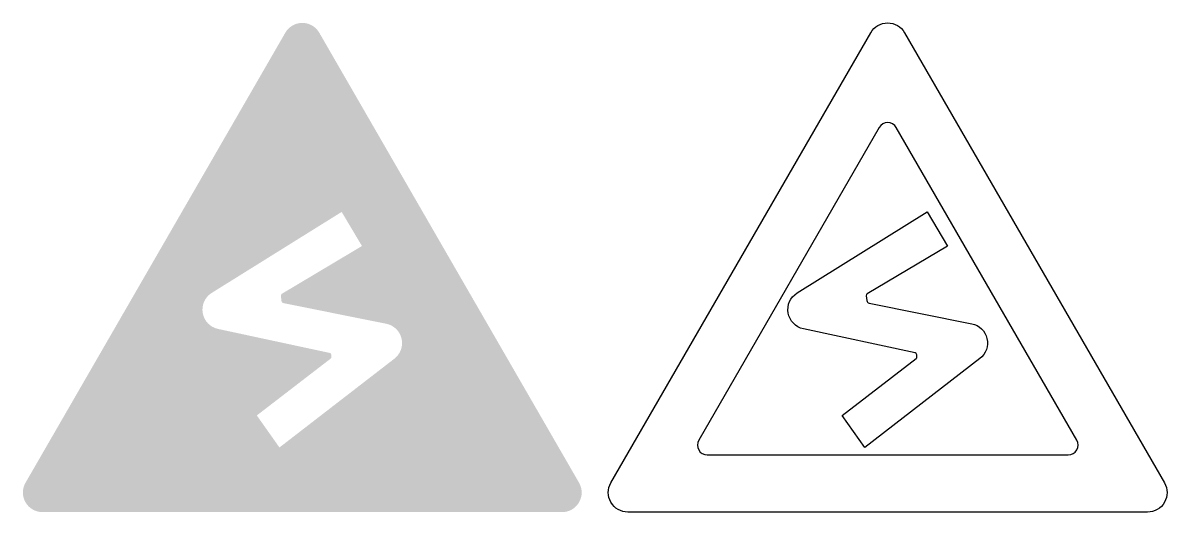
# Model space of a CAD drawing. Extents: x 661 to 1890, y 7 to 533.
import ezdxf

# ---------------------------------------------------------------- set-up
doc = ezdxf.new("R2010")
doc.units = 0
doc.header["$MEASUREMENT"] = 0

msp = doc.modelspace()

# ---------------------------------------------------------------- hatches: boundary and pattern name
h = msp.add_hatch(color=1)
edge = h.paths.add_edge_path()
edge.add_line((979.169, 522.251), (1258.17, 39.01679999999999))
edge.add_arc((1239.95257709076, 28.52425014307126), 21.0230373627182, -89.95251593462211, 29.94032307000549, ccw=False)
edge.add_line((1239.97, 7.50122), (681.977, 7.50317))
edge.add_arc((681.9954007513727, 28.52504740245647), 21.02188545567597, 150.0540855485492, 269.94984819366573, ccw=False)
edge.add_line((663.78, 39.0188), (942.7760000000001, 522.251))
edge.add_arc((960.9725000000001, 511.7237841203057), 21.0222474161943, 30.050656878707116, 149.9493431212931, ccw=False)
edge = h.paths.add_edge_path(flags=16)
edge.add_arc((1154.740659589403, 79.49743525814728), 10.60513937140236, 270.0504629082732, 389.94570961996)
edge.add_line((1163.93, 84.7913), (970.153, 420.423))
edge.add_arc((960.9739999999999, 415.1117748072998), 10.60486464070027, 30.0548703569416, 149.9451296430581)
edge.add_line((951.795, 420.423), (758.0189999999999, 84.79079999999999))
edge.add_arc((767.2075474287881, 79.49647619356045), 10.6046814388044, 150.0500025553976, 269.9430135400677)
edge.add_line((767.197, 68.8918), (1154.75, 68.8923))
at = {"true_color": 0xffffff}
h = msp.add_hatch(color=7, dxfattribs=at)
edge = h.paths.add_edge_path()
edge.add_arc((1154.740659589403, 79.49743525814728), 10.60513937140236, 270.0504629082732, 389.94570961996)
edge.add_line((1163.93, 84.7913), (970.153, 420.423))
edge.add_arc((960.9739999999999, 415.1117748072998), 10.60486464070027, 30.0548703569416, 149.9451296430581)
edge.add_line((951.795, 420.423), (758.0189999999999, 84.79079999999999))
edge.add_arc((767.2075474287881, 79.49647619356045), 10.6046814388044, 150.0500025553976, 269.9430135400677)
edge.add_line((767.197, 68.8918), (1154.75, 68.8923))
edge = h.paths.add_edge_path(flags=16)
edge.add_line((1025.04, 293.186), (939.035, 241.893))
edge.add_arc((940.1182826026985, 240.0742024318837), 2.116961452434866, 120.7781854010422, 185.4809852808733)
edge.add_line((938.0110000000001, 239.872), (938.508, 234.618))
edge.add_arc((941.6694826269598, 234.91521063369), 3.175422265045564, 185.3705855464684, 258.7318144475917)
edge.add_line((941.049, 231.801), (1051.12, 209.743))
edge.add_arc((1046.949711455469, 188.9911001198701), 21.16678188056888, -52.24445754761177, 78.63722406868379, ccw=False)
edge.add_line((1059.91, 172.256), (936.461, 76.8994))
edge.add_line((936.461, 76.8994), (912.1489999999999, 111.271))
edge.add_line((912.1489999999999, 111.271), (991.4910000000001, 172.342))
edge.add_arc((990.2016869148042, 174.020573452353), 2.116586182181459, 307.5278838748231, 363.6413642081396)
edge.add_line((992.314, 174.155), (992.168, 176.454))
edge.add_arc((990.0557498470331, 176.3226052604221), 2.116332980959628, 3.559557533174215, 77.91031438266049)
edge.add_line((990.4989999999999, 178.392), (870.467, 204.176))
edge.add_arc((874.9282210077612, 224.8704786935713), 21.16988288297238, 122.00284757582301, 257.8346108953298, ccw=False)
edge.add_line((863.709, 242.823), (1003.25, 329.793))
edge.add_line((1003.25, 329.793), (1025.04, 293.186))

# ---------------------------------------------------------------- linework, layer by layer
for points in [[(1607.751767543936, 522.251), (1886.752767543936, 39.0168, -0.576727), (1868.552767543936, 7.50122), (1310.559767543936, 7.50317, -0.5767439999999999), (1292.362767543936, 39.0188), (1571.358767543936, 522.251, -0.576761)], [(1783.332767543936, 68.8923, 0.576741), (1792.512767543936, 84.7913), (1598.735767543936, 420.423, 0.576712), (1580.377767543936, 420.423), (1386.601767543936, 84.7908, 0.576728), (1395.779767543936, 68.8918)], [(1653.622767543936, 293.186), (1567.617767543936, 241.893, 0.290067), (1566.593767543936, 239.872), (1567.090767543936, 234.618, 0.331499), (1569.631767543936, 231.801), (1679.702767543936, 209.743, -0.642492), (1688.492767543936, 172.256), (1565.043767543936, 76.8994), (1540.731767543936, 111.271), (1620.073767543936, 172.342, 0.249854), (1620.896767543936, 174.155), (1620.750767543936, 176.454, 0.336298), (1619.081767543936, 178.392), (1499.049767543936, 204.176, -0.673441), (1492.291767543936, 242.823), (1631.832767543936, 329.793)]]:
    msp.add_lwpolyline(points, format="xyb", close=True)

doc.saveas('drawing.dxf')
